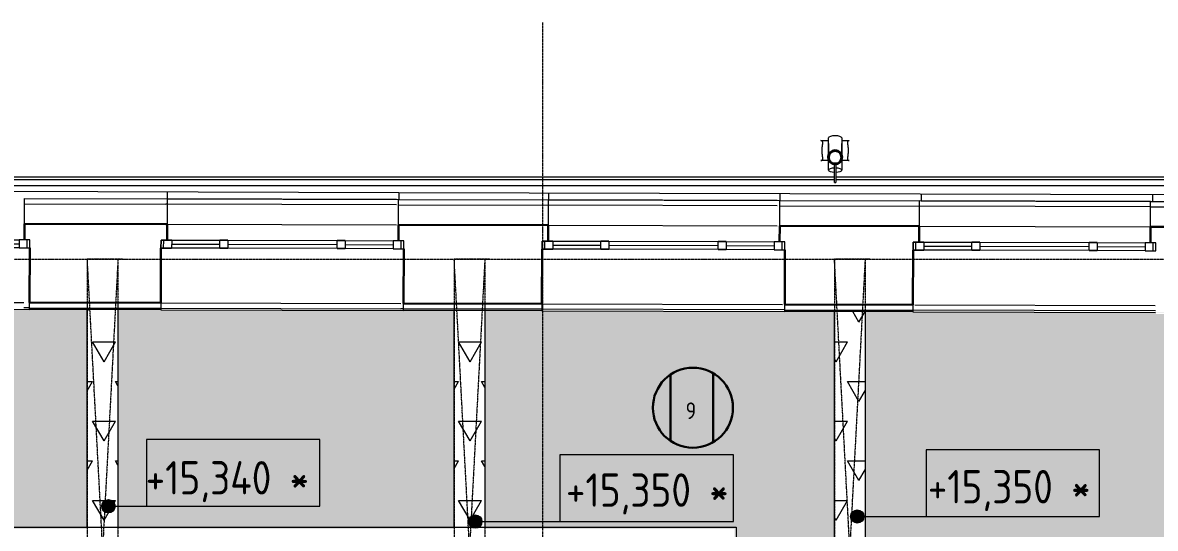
# Model space of a CAD drawing. Header units: millimetres. Extents: x -10051 to 73829, y -4843 to 44223.
# Drawn here: x 26650 to 35140, y 10927 to 14718 of the extents above; entities that cross this region are included whole.
import ezdxf

# ---------------------------------------------------------------- set-up
doc = ezdxf.new("R2010")
doc.units = ezdxf.units.MM
doc.linetypes.add('ADSK_Линия сетки', pattern=[25, 20, -2.5, 0, -2.5])
doc.linetypes.add('ADSK_Штрихпунктирная 2 точки_ш15 п1_5 п1_5 п1_5', pattern=[19.5, 15, -1.5, 0, -1.5, 0, -1.5])
for name, color, linetype, lineweight in [('_ Окна', 7, 'Continuous', 9), ('Аннотация', 7, 'Continuous', 20), ('Обобщенные модели', 7, 'Continuous', 18), ('Окна', 7, 'Continuous', 9), ('Оси', 7, 'Continuous', 9), ('Отметки', 7, 'Continuous', 9), ('Потолки', 7, 'Continuous', 9), ('Потолки штриховка', 7, 'Continuous', 9), ('Стены внутренние', 7, 'Continuous', 18), ('Стены наружные', 7, 'Continuous', 18), ('Стены несущие', 7, 'Continuous', 30), ('Стены отделка', 7, 'Continuous', 30), ('Стены штриховка', 7, 'Continuous', 9)]:
    doc.layers.add(name, color=color, linetype=linetype, lineweight=lineweight)
doc.layers.add('Линии', color=7, linetype='Continuous', lineweight=9, true_color=0x00a600)
doc.styles.add('GOST Common_2', font='GOST_Common.ttf', dxfattribs={"width": 0.9, "height": 250})
doc.styles.add('GOST Common_4', font='GOST_Common.ttf', dxfattribs={"width": 0.9, "height": 200})
pattern_1 = [(60, (0, 0), (-171.45, 296.96), [171.45, -171.45]), (120, (0, 0), (-342.9, 6e-05), [171.45, -171.45]), (0, (-85.72, 148.48), (171.45, 296.96), [171.45, -171.45])]

# ---------------------------------------------------------------- blocks, each defined once
blk = doc.blocks.new('окно трехпол с фрамугой - 1800 и 1820х2300_h___нов_ ок15-V14-План потолков 4-го этажа')
at = {"layer": '_ Окна', "lineweight": 18}
for p, q in [((-910, 115), (-910, 175)), ((-910, 175), (-830, 175)), ((-830, 175), (-830, 115)), ((-470, 115), (-470, 175)), ((-470, 175), (-410, 175)), ((-410, 175), (-410, 115)), ((410, 115), (410, 175)), ((410, 175), (470, 175)), ((470, 175), (470, 115)), ((830, 175), (830, 115)), ((910, 175), (830, 175)), ((910, 115), (910, 175)), ((-830, 115), (-910, 115)), ((-410, 115), (-470, 115)), ((470, 115), (410, 115)), ((830, 115), (910, 115))]:
    blk.add_line(p, q, dxfattribs=at)
at = {"layer": '_ Окна'}
for p, q in [((-890, 115), (-890, 175)), ((890, 115), (890, 175)), ((-830, 145), (-470, 145)), ((-410, 145), (410, 145)), ((470, 145), (830, 145))]:
    blk.add_line(p, q, dxfattribs=at)
at = {"layer": 'Окна'}
for p, q in [((-910, 175), (-910, 115)), ((-830, 175), (-910, 175)), ((-830, 175), (-470, 175)), ((-410, 175), (-470, 175)), ((-410, 175), (410, 175)), ((470, 175), (410, 175)), ((470, 175), (830, 175)), ((910, 175), (830, 175)), ((910, 115), (910, 175)), ((-910, 115), (-830, 115)), ((-470, 115), (-830, 115)), ((-470, 115), (-410, 115)), ((410, 115), (-410, 115)), ((410, 115), (470, 115)), ((830, 115), (470, 115)), ((830, 115), (910, 115))]:
    blk.add_line(p, q, dxfattribs=at)
blk = doc.blocks.new('окно трехпол с фрамугой - 1800 и 1820х2300_h___нов_ ок15-V11-План потолков 4-го этажа')
at = {"layer": '_ Окна', "lineweight": 18}
for p, q in [((-910, 115), (-910, 175)), ((-910, 175), (-830, 175)), ((-830, 175), (-830, 115)), ((-470, 115), (-470, 175)), ((-470, 175), (-410, 175)), ((-410, 175), (-410, 115)), ((410, 115), (410, 175)), ((410, 175), (470, 175)), ((470, 175), (470, 115)), ((830, 175), (830, 115)), ((910, 175), (830, 175)), ((910, 115), (910, 175)), ((-830, 115), (-910, 115)), ((-410, 115), (-470, 115)), ((470, 115), (410, 115)), ((830, 115), (910, 115))]:
    blk.add_line(p, q, dxfattribs=at)
at = {"layer": '_ Окна'}
for p, q in [((-890, 115), (-890, 175)), ((890, 115), (890, 175)), ((-830, 145), (-470, 145)), ((-410, 145), (410, 145)), ((470, 145), (830, 145))]:
    blk.add_line(p, q, dxfattribs=at)
at = {"layer": 'Окна'}
for p, q in [((-910, 175), (-910, 115)), ((-830, 175), (-910, 175)), ((-830, 175), (-470, 175)), ((-410, 175), (-470, 175)), ((-410, 175), (410, 175)), ((470, 175), (410, 175)), ((470, 175), (830, 175)), ((910, 175), (830, 175)), ((910, 115), (910, 175)), ((-910, 115), (-830, 115)), ((-470, 115), (-830, 115)), ((-470, 115), (-410, 115)), ((410, 115), (-410, 115)), ((410, 115), (470, 115)), ((830, 115), (470, 115)), ((830, 115), (910, 115))]:
    blk.add_line(p, q, dxfattribs=at)
blk = doc.blocks.new('окно трехпол с фрамугой - 1800 и 1820х2300_h___нов_ ок15-V15-План потолков 4-го этажа')
at = {"layer": '_ Окна', "lineweight": 18}
for p, q in [((-910, 115), (-910, 175)), ((-910, 175), (-830, 175)), ((-830, 175), (-830, 115)), ((-470, 115), (-470, 175)), ((-470, 175), (-410, 175)), ((-410, 175), (-410, 115)), ((410, 115), (410, 175)), ((410, 175), (470, 175)), ((470, 175), (470, 115)), ((830, 175), (830, 115)), ((910, 175), (830, 175)), ((910, 115), (910, 175)), ((-830, 115), (-910, 115)), ((-410, 115), (-470, 115)), ((470, 115), (410, 115)), ((830, 115), (910, 115))]:
    blk.add_line(p, q, dxfattribs=at)
at = {"layer": '_ Окна'}
for p, q in [((-890, 115), (-890, 175)), ((890, 115), (890, 175)), ((-830, 145), (-470, 145)), ((-410, 145), (410, 145)), ((470, 145), (830, 145))]:
    blk.add_line(p, q, dxfattribs=at)
at = {"layer": 'Окна'}
for p, q in [((-910, 175), (-910, 115)), ((-830, 175), (-910, 175)), ((-830, 175), (-470, 175)), ((-410, 175), (-470, 175)), ((-410, 175), (410, 175)), ((470, 175), (410, 175)), ((470, 175), (830, 175)), ((910, 175), (830, 175)), ((910, 115), (910, 175)), ((-910, 115), (-830, 115)), ((-470, 115), (-830, 115)), ((-470, 115), (-410, 115)), ((410, 115), (-410, 115)), ((410, 115), (470, 115)), ((830, 115), (470, 115)), ((830, 115), (910, 115))]:
    blk.add_line(p, q, dxfattribs=at)
blk = doc.blocks.new('Водосток - Тип 1 _карниз больше 490мм_-5185615-План потолков 4-го этажа')
at = {"layer": 'Обобщенные модели', "lineweight": 9}
h = blk.add_hatch(dxfattribs=at)
h.set_pattern_fill('FP_41', color=256, style=0, pattern_type=2)
h.set_pattern_definition([(45, (-32615.11, -13548.13), (-106.066, 106.066), [])])
h.paths.add_polyline_path([(125, 110), (148.3, 116.2), (164.1, 128.8), (173.7, 151.2), (173.3, 172.1), (164.1, 191.2), (146.7, 205), (125, 210), (103.3, 205), (85.5, 190.4), (76.3, 171.1), (76.5, 148.3), (85.9, 128.8), (103.3, 115), (117.5, 111.7)])
at = {"layer": 'Обобщенные модели'}
for p, q in [((18.8, 285), (24.9, 285)), ((75, 184.9), (75, 306.2)), ((75, 263.6), (75, 306.2)), ((175, 306.2), (175, 184.4)), ((175, 306.2), (175, 263.6)), ((225.1, 285), (231.2, 285)), ((75, 173), (75, 183.5)), ((175, 177.5), (175, 173)), ((175, 176.6), (175, 173)), ((24.9, 135), (18.8, 135)), ((75, 63.8), (75, 147)), ((75, 63.8), (75, 106.4)), ((120, -30), (120, 109.1)), ((130, 109.1), (130, -30)), ((175, 147), (175, 63.8)), ((175, 106.4), (175, 63.8)), ((231.2, 135), (225.1, 135)), ((120, -30), (130, -30))]:
    blk.add_line(p, q, dxfattribs=at)
at = {"layer": 'Обобщенные модели', "flags": 128}
for points in [[(75, 263.6), (75, 258), (75, 252.4), (75, 246.9), (75, 241.5), (75, 236.2), (75, 231.1), (75, 226), (75, 221.1), (75, 216.4), (75, 211.8), (75, 207.3), (75, 203), (75, 198.9), (75, 194.9), (75, 191.2), (75, 187.6), (75, 184.3), (75, 181.1), (75, 178.1), (75, 175.4), (75, 173)], [(175, 173), (175, 174.3), (175, 177), (175, 179.8), (175, 182.9), (175, 186.2), (175, 189.7), (175, 193.4), (175, 197.2), (175, 201.3), (175, 205.5), (175, 209.9), (175, 214.4), (175, 219.1), (175, 224), (175, 229), (175, 234.1), (175, 239.3), (175, 244.6), (175, 250.1), (175, 255.6), (175, 261.3), (175, 263.6)], [(75, 190.7), (75, 191.9), (75, 194.6), (75, 197.2), (75, 199.5), (75, 201.6), (75, 203.4), (75, 205.1), (75, 206.5), (75, 207.7), (75, 208.6), (75, 209.3), (75, 209.8), (75, 210)], [(75, 173), (75, 175.1), (75, 178.8), (75, 182.4)], [(175, 209.9), (175, 209.5), (175, 208.9), (175, 208.1), (175, 207), (175, 205.7), (175, 204.2), (175, 202.4), (175, 200.4), (175, 198.2), (175, 195.7), (175, 193), (175, 190.2)], [(75, 106.4), (75, 112), (75, 117.6), (75, 123.1), (75, 128.5), (75, 133.8), (75, 138.9), (75, 144), (75, 147)], [(175, 146), (175, 141), (175, 135.9), (175, 130.7), (175, 125.4), (175, 119.9), (175, 114.4), (175, 108.7), (175, 106.4)]]:
    blk.add_lwpolyline(points, dxfattribs=at)
at = {"layer": 'Обобщенные модели'}
for start, end in [(90, 270), (270, 90)]:
    blk.add_arc((125, 160), 52, start, end, dxfattribs=at)
at = {"layer": 'Обобщенные модели', "lineweight": 40}
for start, end in [(90, 270), (270, 90)]:
    blk.add_arc((125, 160), 50, start, end, dxfattribs=at)
at = {"layer": 'Обобщенные модели'}
for centre, major_axis, start_param, end_param in [((125, 306.2), (-50, 0), 4.712389, 6.283185), ((125, 306.2), (-50, 0), 4.712389, 6.283185), ((125, 306.2), (-50, 0), 3.141593, 4.712389), ((125, 306.2), (-50, 0), 3.141593, 4.712389), ((125, 63.8), (50, 0), 1.668501, 4.614684), ((125, 63.8), (50, 0), 1.668501, 4.614684), ((125, 63.8), (50, 0), 4.805661, 7.758507), ((125, 63.8), (50, 0), 4.805661, 7.758507)]:
    blk.add_ellipse(centre, major_axis=major_axis, ratio=0.309017, start_param=start_param, end_param=end_param, dxfattribs=at)
for points, knots in [([(18.8, 135), (21.1, 135), (25.1, 135.7), (28.9, 138.6), (30.8, 142.1), (31.6, 144.9), (32, 147.4), (32.1, 149.4), (32.2, 151.5), (32.2, 153.8), (32.1, 156.2), (31.9, 158.7), (31.6, 161.4), (31.3, 164.1), (31, 167), (30.6, 169.9), (30.2, 172.9), (29.8, 176), (29.4, 179.2), (29, 182.4), (28.7, 185.7), (28.3, 190.2), (27.8, 195.9), (27.4, 205.3), (27.4, 214.8), (27.8, 224.1), (28.3, 229.8), (28.7, 234.3), (29, 237.6), (29.4, 240.8), (29.8, 244), (30.2, 247.1), (30.6, 250.1), (31, 253.1), (31.3, 255.9), (31.6, 258.6), (31.9, 261.3), (32.1, 263.8), (32.2, 266.2), (32.2, 268.5), (32.1, 270.6), (32, 272.7), (31.6, 275.1), (30.8, 277.9), (28.9, 281.5), (25.1, 284.3), (21.1, 285), (18.8, 285)], [-1, -1, -1, -1, -0.941176, -0.882353, -0.852941, -0.823529, -0.808824, -0.794118, -0.779412, -0.764706, -0.75, -0.735294, -0.720588, -0.705882, -0.691176, -0.676471, -0.661765, -0.647059, -0.632353, -0.617647, -0.602941, -0.588235, -0.558824, -0.529412, -0.470588, -0.441176, -0.411765, -0.397059, -0.382353, -0.367647, -0.352941, -0.338235, -0.323529, -0.308824, -0.294118, -0.279412, -0.264706, -0.25, -0.235294, -0.220588, -0.205882, -0.191176, -0.176471, -0.147059, -0.117647, -0.058824, 0, 0, 0, 0]), ([(18.8, 285), (22.1, 285), (28.9, 285), (39.4, 285), (48.4, 285), (56, 285), (60.8, 285), (64.9, 285), (67.9, 285), (71, 285), (73.2, 285), (74.3, 285)], [-1, -1, -1, -1, -0.875, -0.75, -0.625, -0.5625, -0.5, -0.46875, -0.4375, -0.40625, -0.375, -0.375, -0.375, -0.375]), ([(175.7, 285), (176.8, 285), (179, 285), (182.1, 285), (185.1, 285), (189.2, 285), (194, 285), (201.6, 285), (210.6, 285), (221.1, 285), (227.9, 285), (231.2, 285)], [-0.625, -0.625, -0.625, -0.625, -0.59375, -0.5625, -0.53125, -0.5, -0.4375, -0.375, -0.25, -0.125, 0, 0, 0, 0]), ([(231.2, 285), (228.9, 285), (224.9, 284.3), (221.1, 281.4), (219.2, 277.9), (218.4, 275.1), (218, 272.6), (217.9, 270.6), (217.8, 268.5), (217.8, 266.2), (217.9, 263.8), (218.1, 261.3), (218.4, 258.6), (218.7, 255.9), (219, 253), (219.4, 250.1), (219.8, 247.1), (220.2, 244), (220.6, 240.8), (221, 237.6), (221.3, 234.3), (221.7, 229.8), (222.2, 224.1), (222.6, 214.7), (222.6, 205.2), (222.2, 195.9), (221.7, 190.2), (221.3, 185.7), (221, 182.4), (220.6, 179.2), (220.2, 176), (219.8, 172.9), (219.4, 169.9), (219, 166.9), (218.7, 164.1), (218.4, 161.4), (218.1, 158.7), (217.9, 156.2), (217.8, 153.8), (217.8, 151.5), (217.9, 149.4), (218, 147.3), (218.4, 144.9), (219.2, 142.1), (221.1, 138.5), (224.9, 135.7), (228.9, 135), (231.2, 135)], [-1, -1, -1, -1, -0.941176, -0.882353, -0.852941, -0.823529, -0.808824, -0.794118, -0.779412, -0.764706, -0.75, -0.735294, -0.720588, -0.705882, -0.691176, -0.676471, -0.661765, -0.647059, -0.632353, -0.617647, -0.602941, -0.588235, -0.558824, -0.529412, -0.470588, -0.441176, -0.411765, -0.397059, -0.382353, -0.367647, -0.352941, -0.338235, -0.323529, -0.308824, -0.294118, -0.279412, -0.264706, -0.25, -0.235294, -0.220588, -0.205882, -0.191176, -0.176471, -0.147059, -0.117647, -0.058824, 0, 0, 0, 0]), ([(74.3, 135), (73.2, 135), (71, 135), (67.9, 135), (64.9, 135), (60.8, 135), (56, 135), (48.4, 135), (39.4, 135), (28.9, 135), (22.1, 135), (18.8, 135)], [-0.625, -0.625, -0.625, -0.625, -0.59375, -0.5625, -0.53125, -0.5, -0.4375, -0.375, -0.25, -0.125, 0, 0, 0, 0]), ([(231.2, 135), (227.9, 135), (221.1, 135), (210.6, 135), (201.6, 135), (194, 135), (189.2, 135), (185.1, 135), (182.1, 135), (179, 135), (176.8, 135), (175.7, 135)], [-1, -1, -1, -1, -0.875, -0.75, -0.625, -0.5625, -0.5, -0.46875, -0.4375, -0.40625, -0.375, -0.375, -0.375, -0.375])]:
    blk.add_open_spline(points, degree=3, knots=knots, dxfattribs=at)
blk = doc.blocks.new('Высотные отметки - Рамка-12095-План потолков 4-го этажа')
at = {"layer": 'Аннотация'}
for p, q in [((-6.5, 0), (-6.5, 5)), ((-6.5, 5), (6.5, 5)), ((6.5, 5), (6.5, 0)), ((6.5, 0), (-6.5, 0))]:
    blk.add_line(p, q, dxfattribs=at)

msp = doc.modelspace()

# ---------------------------------------------------------------- hatches: boundary and pattern name
at = {"layer": 'Отметки'}
h = msp.add_hatch(color=256, dxfattribs=at)
edge = h.paths.add_edge_path()
edge.add_arc((27292.657, 11091.844), 50, 0, 360)
h = msp.add_hatch(color=256, dxfattribs=at)
edge = h.paths.add_edge_path()
edge.add_arc((32906.161, 11015.418), 50, 0, 360)
h = msp.add_hatch(color=256, dxfattribs=at)
edge = h.paths.add_edge_path()
edge.add_arc((30043.097, 10977.656), 50, 0, 360)
at = {"layer": 'Потолки штриховка', "lineweight": 18, "true_color": 0x787878}
h = msp.add_hatch(dxfattribs=at)
h.set_pattern_fill('FP_50', color=8, style=0, pattern_type=2)
h.set_pattern_definition(pattern_1)
h.paths.add_polyline_path([(35783.748, 8790.238), (35864.835, 8790.238), (35863.919, 8793.238), (35633.876, 8793.238), (35634.835, 8790.238)])
h.paths.add_polyline_path([(32960.854, 8790.238), (32964.835, 8790.238), (32963.924, 8793.238), (32734.835, 8793.238), (32734.835, 8790.238)])
h.paths.add_polyline_path([(35863.308, 8803.238), (35864.835, 8803.238), (35864.835, 12530.925), (35633.876, 12531.533), (35634.835, 8803.238), (35785.936, 8803.238)])
h.paths.add_polyline_path([(32734.835, 8803.238), (32964.835, 8803.238), (32964.835, 12551.56), (32734.835, 12552.165), (32734.835, 8852.314)])
h.paths.add_polyline_path([(29884.835, 10922.75), (30114.835, 10922.75), (30114.835, 10925.75), (29884.835, 10925.75)])
h.paths.add_polyline_path([(24452.876, 10922.75), (24514.835, 10922.75), (24514.835, 10925.75), (24452.876, 10925.75)])
h.paths.add_polyline_path([(24452.876, 10935.75), (24514.835, 10935.75), (24514.835, 12573.805), (24465.876, 12572.837), (24465.876, 12423.559), (24455.876, 12423.559), (24455.876, 12573.96), (24452.876, 12573.648), (24452.876, 11323.239)])
h.paths.add_polyline_path([(30114.835, 10935.75), (30114.835, 12559.062), (29884.835, 12559.668), (29884.835, 10935.75), (29888.29, 10935.75)])
h.paths.add_polyline_path([(35864.835, 12540.925), (35863.754, 12543.928), (35633.876, 12544.533), (35634.992, 12541.53), (35863.691, 12540.928)])
at = {"layer": 'Потолки штриховка', "lineweight": 18}
h = msp.add_hatch(dxfattribs=at)
h.set_pattern_fill('FP_24', color=256, style=0, pattern_type=2)
h.set_pattern_definition([(0, (0, 762), (762, 76.2), [7.62, -373.38, 7.62, -373.38]), (0, (76.2, 91.44), (762, 76.2), [7.62, -220.98, 7.62, -525.78]), (0, (152.4, 106.68), (762, 76.2), [7.62, -68.58, 7.62, -678.18]), (0, (457.2, 60.96), (762, 76.2), [7.62, -220.98, 7.62, -525.78]), (0, (533.4, 45.72), (762, 76.2), [7.62, -68.58, 7.62, -678.18])])
h.paths.add_polyline_path([(40054.13, 8790.238), (40054.13, 8793.238), (40051.13, 8793.238), (40051.13, 8790.238), (40053.53, 8790.238)])
h.paths.add_polyline_path([(40056.13, 8788.238), (40054.13, 8790.238), (40054.13, 8788.238)])
h.paths.add_polyline_path([(31985.904, 8788.238), (31985.443, 8789.777), (31983.904, 8788.238)])
h.paths.add_polyline_path([(39632.111, 8790.238), (40041.13, 8790.238), (40041.13, 8793.238), (38414.835, 8793.238), (38414.835, 8790.238), (38788.642, 8790.238)])
h.paths.add_polyline_path([(33543.633, 8790.238), (35633.876, 8790.238), (35633.876, 8793.238), (32964.835, 8793.238), (32964.835, 8790.238), (33290.97, 8790.238)])
h.paths.add_polyline_path([(37623.084, 8790.238), (38184.835, 8790.238), (38184.835, 8793.238), (35864.835, 8793.238), (35864.835, 8790.238), (37040.305, 8790.238)])
h.paths.add_polyline_path([(32734.093, 8790.238), (32734.835, 8790.238), (32733.907, 8793.238), (31998.904, 8793.238), (31999.476, 8790.238), (32733.328, 8790.238)])
h.paths.add_polyline_path([(31988.904, 8790.238), (31988.904, 9263.238), (31985.904, 9263.238), (31985.904, 8790.238)])
h.paths.add_polyline_path([(38788.642, 8803.238), (40041.13, 8803.238), (40041.13, 9100.345), (41084.835, 9100.345), (41084.835, 12081.937), (38414.835, 12081.937), (38414.835, 8803.238), (38699.5, 8803.238)])
h.paths.add_polyline_path([(40051.13, 8803.238), (40054.13, 8803.238), (40054.13, 9085.345), (40056.13, 9085.345), (40056.13, 9087.345), (41084.835, 9087.345), (41084.835, 9090.345), (40051.13, 9090.345), (40051.13, 8995.435)])
h.paths.add_polyline_path([(36457.527, 8803.238), (38184.835, 8803.238), (38184.835, 12081.937), (37867.177, 12081.937), (37861.796, 12525.668), (35864.835, 12530.925), (35864.835, 8803.238), (35880.1, 8803.238)])
h.paths.add_polyline_path([(32669.465, 8803.238), (32734.835, 8803.238), (32734.751, 12552.165), (30114.835, 12557.936), (30114.835, 10935.75), (31998.904, 10935.75), (31998.904, 9763.238), (32673.904, 9763.238), (32673.904, 9263.238), (31998.904, 9263.238), (31998.904, 8803.238), (32656.607, 8803.238)])
h.paths.add_polyline_path([(32964.835, 8803.238), (35633.876, 8803.238), (35633.876, 12531.533), (35142.497, 12532.827), (35142.563, 12542.826), (35633.876, 12541.533), (35633.876, 12544.533), (32964.835, 12550.618), (32964.835, 8995.435)])
h.paths.add_polyline_path([(41314.835, 9087.345), (41849.565, 9087.345), (41849.565, 9090.345), (41314.835, 9090.345)])
h.paths.add_polyline_path([(41849.565, 9100.345), (41849.565, 12081.937), (41314.835, 12081.937), (41314.835, 9100.345), (41577.392, 9100.345)])
h.paths.add_polyline_path([(31988.904, 10920.75), (31988.904, 10925.75), (30114.835, 10925.75), (30114.835, 10922.75), (31983.904, 10922.75), (31983.904, 10920.75), (31985.904, 10920.75)])
h.paths.add_polyline_path([(31988.904, 9763.238), (31988.904, 10920.75), (31985.904, 10920.75), (31985.904, 9763.238)])
h.paths.add_polyline_path([(27364.835, 10922.75), (29884.835, 10922.75), (29884.835, 10925.75), (27364.835, 10925.75)])
h.paths.add_polyline_path([(25967.51, 10922.75), (27134.835, 10922.75), (27134.835, 10925.75), (24514.835, 10925.75), (24514.835, 10922.75), (24801.952, 10922.75)])
h.paths.add_polyline_path([(24554.303, 10935.75), (27134.835, 10935.75), (27134.835, 12566.908), (24514.835, 12572.837), (24514.835, 10935.75)])
h.paths.add_polyline_path([(29464.182, 10935.75), (29884.835, 10935.75), (29884.835, 12559.668), (27364.835, 12565.457), (27364.835, 10935.75), (28689.098, 10935.75)])
h.paths.add_polyline_path([(41849.565, 12091.937), (41849.565, 12109.937), (41314.835, 12109.937), (41314.835, 12091.937), (41844.3, 12091.937)])
h.paths.add_polyline_path([(39954.199, 12091.937), (41084.835, 12091.937), (41084.835, 12109.937), (38414.835, 12109.937), (38414.835, 12091.937), (39894.565, 12091.937)])
h.paths.add_polyline_path([(37908.97, 12091.937), (38184.835, 12091.937), (38184.835, 12109.937), (37896.849, 12109.937), (37896.826, 12111.937), (37894.826, 12111.937), (37889.835, 12525.594), (37871.951, 12525.594), (37877.06, 12091.937), (37898.89, 12091.937)])
h.paths.add_polyline_path([(37889.799, 12538.594), (37891.799, 12538.594), (37891.75, 12540.562), (37889.835, 12538.63)])
h.paths.add_polyline_path([(37889.835, 12535.594), (37889.799, 12538.594), (37871.798, 12538.594), (37871.833, 12535.641), (37889.799, 12535.594)])
h.paths.add_polyline_path([(37861.832, 12535.668), (37861.773, 12538.668), (35864.835, 12542.826), (35864.835, 12540.925), (37861.796, 12535.668)])
h.paths.add_polyline_path([(37901.784, 12539.991), (37906.473, 12540.589), (37906.473, 12542.84), (37901.75, 12542.853), (37901.777, 12540.562)])
at = {"layer": 'Потолки штриховка', "lineweight": 18, "true_color": 0x787878}
h = msp.add_hatch(dxfattribs=at)
h.set_pattern_fill('FP_50', color=8, style=0, pattern_type=2)
h.set_pattern_definition(pattern_1)
h.paths.add_polyline_path([(38414.835, 8790.238), (38414.835, 8793.238), (38184.835, 8793.238), (38185.661, 8790.238), (38205.863, 8790.238)])
h.paths.add_polyline_path([(38205.863, 8803.238), (38414.835, 8803.238), (38414.835, 12081.937), (38184.835, 12081.937), (38184.835, 8803.238), (38186.555, 8803.238)])
h.paths.add_polyline_path([(41085.741, 9087.345), (41314.835, 9087.345), (41314.835, 9090.345), (41084.835, 9090.345), (41084.835, 9087.345)])
h.paths.add_polyline_path([(41084.835, 9100.345), (41314.835, 9100.345), (41314.835, 12081.937), (41084.835, 12081.937), (41084.835, 9149.47)])
h.paths.add_polyline_path([(27364.835, 10922.75), (27364.835, 10925.75), (27134.835, 10925.75), (27134.835, 10922.75), (27136.49, 10922.75)])
h.paths.add_polyline_path([(27364.835, 10935.75), (27364.835, 12566.302), (27134.835, 12566.908), (27134.835, 10935.75), (27138.282, 10935.75)])
h.paths.add_polyline_path([(41084.835, 12091.937), (41314.835, 12091.937), (41313.929, 12109.937), (41084.835, 12109.937)])
h.paths.add_polyline_path([(38205.863, 12091.937), (38414.835, 12091.937), (38414.01, 12109.937), (38184.835, 12109.937), (38184.835, 12091.937)])

# ---------------------------------------------------------------- linework, layer by layer
at = {"layer": 'Линии', "color": 7, "linetype": 'ADSK_Штрихпунктирная 2 точки_ш15 п1_5 п1_5 п1_5'}
for p, q in [((27398.944, 12945), (27134.835, 12945)), ((27134.835, 12945), (27134.835, 8615.209)), ((27364.835, 8615.209), (27134.835, 12945)), ((27364.835, 12945), (27134.835, 8615.209)), ((27364.835, 12945), (27364.835, 8615.209)), ((30148.944, 12945), (29884.835, 12945)), ((29884.835, 12945), (29884.835, 8615.209)), ((30114.835, 8615.209), (29884.835, 12945)), ((30114.835, 12945), (29884.835, 8615.209)), ((30114.835, 12945), (30114.835, 8615.209)), ((32998.944, 12945), (32734.835, 12945)), ((32734.835, 12945), (32734.835, 8615.209)), ((32964.835, 8615.209), (32734.835, 12945)), ((32964.835, 12945), (32734.835, 8615.209)), ((32964.835, 12945), (32964.835, 8615.209))]:
    msp.add_line(p, q, dxfattribs=at)
at = {"layer": 'Линии', "color": 5, "lineweight": 30, "true_color": 0x0000ff}
for p, q in [((31505.377, 12078.945), (31505.377, 11582.564)), ((31825.377, 11571.802), (31825.377, 12089.706))]:
    msp.add_line(p, q, dxfattribs=at)
msp.add_circle((31673.904, 11830.754), 300, dxfattribs=at)
at = {"layer": 'Оси', "linetype": 'ADSK_Линия сетки'}
for p, q in [((30549.565, -3698.875), (30549.565, 14717.605)), ((-9251.096, 12945), (56004.853, 12945))]:
    msp.add_line(p, q, dxfattribs=at)
at = {"layer": 'Отметки', "lineweight": 20}
for p, q in [((27292.657, 11091.844), (27743.801, 11091.844)), ((27743.801, 11091.844), (28228.902, 11091.844)), ((30043.097, 10977.656), (30595.266, 10977.656)), ((30595.266, 10977.656), (31327.137, 10977.656)), ((32906.161, 11015.418), (33307.877, 11015.418)), ((33307.877, 11015.418), (34071.54, 11015.418))]:
    msp.add_line(p, q, dxfattribs=at)
at = {"layer": 'Отметки'}
for centre in [(27292.657, 11091.844), (32906.161, 11015.418), (30043.097, 10977.656)]:
    msp.add_circle(centre, 50, dxfattribs=at)
at = {"layer": 'Потолки'}
for p, q in [((27134.835, 10935.75), (27134.835, 12566.908)), ((27364.835, 12566.302), (27364.835, 10935.75)), ((29884.835, 10935.75), (29884.835, 12559.668)), ((30114.835, 12559.062), (30114.835, 10935.75)), ((32734.835, 8803.238), (32734.835, 12552.165)), ((32964.835, 12551.56), (32964.835, 8803.238))]:
    msp.add_line(p, q, dxfattribs=at)
at = {"layer": 'Стены внутренние'}
for p, q in [((24882.563, 12624.837), (26659.404, 12620.159)), ((26659.299, 12580.16), (26659.299, 12580.16)), ((27685.968, 12577.457), (29485.962, 12572.718)), ((27686.074, 12617.457), (29486.067, 12612.718)), ((30544.391, 12609.932), (32344.385, 12605.193)), ((33337.909, 12602.578), (35137.903, 12597.839))]:
    msp.add_line(p, q, dxfattribs=at)
at = {"layer": 'Стены наружные'}
for p, q in [((32735.425, 13558.131), (15979.83, 13558.131)), ((32735.357, 13539.01), (15979.83, 13539.01)), ((37829.782, 13558.131), (32744.942, 13558.131)), ((37850.009, 13539.01), (32744.942, 13539.01)), ((37870.528, 13495.192), (10945, 13495.192)), ((29468.901, 13442.766), (21039.735, 13464.957)), ((27733.389, 13447.335), (27733.257, 13397.335)), ((29468.901, 13442.766), (29468.77, 13392.766)), ((37891.409, 13420.593), (29468.901, 13442.766)), ((30591.107, 13439.812), (30590.976, 13389.812)), ((32325.838, 13435.245), (32325.706, 13385.245)), ((33385.408, 13432.455), (33385.276, 13382.456)), ((35118.669, 13427.892), (35118.538, 13377.893)), ((29453.016, 13352.808), (27733.022, 13357.336)), ((29453.121, 13392.807), (27733.127, 13397.335)), ((27733.257, 13397.335), (29468.121, 13392.768)), ((32306.333, 13345.296), (30589.899, 13349.815)), ((32306.438, 13385.296), (30590.004, 13389.814)), ((30590.976, 13389.812), (32324.998, 13385.247)), ((35104.722, 13377.929), (33369.728, 13382.496)), ((35104.617, 13337.929), (33374.857, 13342.483)), ((33385.276, 13382.456), (35104.722, 13377.929)), ((27732.627, 13207.336), (29452.621, 13202.808)), ((30589.504, 13199.815), (32305.938, 13195.296)), ((33374.462, 13192.483), (35104.222, 13187.93)), ((24882.426, 12572.837), (26702.42, 12568.046)), ((26702.451, 12580.046), (26659.299, 12580.16)), ((27685.937, 12565.457), (29505.93, 12560.665)), ((29505.962, 12572.665), (29485.962, 12572.718)), ((32362.839, 12565.144), (30542.846, 12569.936)), ((30542.814, 12557.936), (32362.808, 12553.144)), ((33322.538, 12550.618), (35142.531, 12545.826)), ((35142.563, 12557.826), (33322.569, 12562.618))]:
    msp.add_line(p, q, dxfattribs=at)
at = {"layer": 'Стены несущие'}
for p, q in [((26663.794, 13090.15), (26664.11, 13210.149)), ((26664.11, 13210.149), (26664.11, 13210.149)), ((27722.627, 13207.362), (26664.11, 13210.149)), ((27722.627, 13207.362), (27732.627, 13207.336)), ((27732.627, 13207.336), (27732.311, 13087.337)), ((29467.305, 13082.769), (29467.621, 13202.769)), ((30585.944, 13199.824), (29467.621, 13202.769)), ((30585.944, 13199.824), (30589.504, 13199.815)), ((30589.504, 13199.815), (30589.188, 13079.815)), ((32324.182, 13075.248), (32324.498, 13195.247)), ((32324.498, 13195.247), (33369.228, 13192.497)), ((33369.228, 13192.497), (33368.912, 13072.498)), ((35103.906, 13067.93), (35104.222, 13187.93)), ((38094.257, 13180.058), (35104.222, 13187.93)), ((26702.557, 12620.046), (26703.636, 13030.044)), ((27687.153, 13027.455), (27686.074, 12617.457)), ((29506.067, 12612.665), (29507.147, 13022.664)), ((30544.03, 13019.934), (30542.951, 12609.936)), ((32362.945, 12605.144), (32364.024, 13015.143)), ((33323.754, 13012.616), (33322.675, 12602.618)), ((27686.074, 12617.457), (26702.557, 12620.046)), ((29506.067, 12612.665), (30542.951, 12609.936)), ((32362.945, 12605.144), (33322.675, 12602.618)), ((33322.675, 12602.618), (33322.675, 12602.618))]:
    msp.add_line(p, q, dxfattribs=at)
at = {"layer": 'Стены отделка', "lineweight": 9}
for p, q in [((26664.11, 13210.149), (26664.505, 13360.149)), ((26664.505, 13360.149), (26664.61, 13400.148)), ((26664.61, 13400.148), (27733.127, 13397.335)), ((27723.022, 13357.362), (27723.022, 13357.362)), ((27733.022, 13357.336), (27732.627, 13207.336)), ((27733.127, 13397.335), (27733.022, 13357.336)), ((29467.621, 13202.769), (29468.016, 13352.768)), ((29468.016, 13352.768), (29468.121, 13392.768)), ((29468.121, 13392.768), (30590.004, 13389.814)), ((30589.899, 13349.815), (30589.504, 13199.815)), ((30590.004, 13389.814), (30589.899, 13349.815)), ((32324.498, 13195.247), (32324.893, 13345.247)), ((32324.893, 13345.247), (32324.998, 13385.247)), ((32324.998, 13385.247), (33369.728, 13382.496)), ((33369.623, 13342.497), (33369.228, 13192.497)), ((33369.728, 13382.496), (33369.623, 13342.497)), ((35104.222, 13187.93), (35104.617, 13337.929)), ((35104.617, 13337.929), (35104.722, 13377.929)), ((35104.617, 13337.929), (35104.851, 13337.928)), ((35104.722, 13377.929), (37901.999, 13370.565)), ((27722.627, 13207.362), (27722.627, 13207.362)), ((30585.944, 13199.824), (30585.944, 13199.824)), ((26702.42, 12568.046), (26702.451, 12580.046)), ((27685.937, 12565.457), (26702.42, 12568.046)), ((26702.451, 12580.046), (26702.557, 12620.046)), ((26702.451, 12580.046), (27685.968, 12577.457)), ((27685.968, 12577.457), (27685.937, 12565.457)), ((27686.074, 12617.457), (27685.968, 12577.457)), ((29505.93, 12560.665), (29505.962, 12572.665)), ((29505.962, 12572.665), (29506.067, 12612.665)), ((30542.846, 12569.936), (29505.962, 12572.665)), ((29505.962, 12572.665), (29505.962, 12572.665)), ((30542.846, 12569.936), (30542.814, 12557.936)), ((30542.951, 12609.936), (30542.846, 12569.936)), ((32362.808, 12553.144), (32362.839, 12565.144)), ((32362.839, 12565.144), (32362.945, 12605.144)), ((32362.839, 12565.144), (33322.569, 12562.618)), ((33322.675, 12602.618), (33322.569, 12562.618)), ((30542.814, 12557.936), (29505.93, 12560.665)), ((33322.538, 12550.618), (32362.808, 12553.144)), ((33322.569, 12562.618), (33322.538, 12550.618)), ((24440.876, 10935.75), (31998.904, 10935.75)), ((31998.904, 10935.75), (31998.904, 10730.75))]:
    msp.add_line(p, q, dxfattribs=at)
at = {"layer": 'Стены штриховка'}
for p, q in [((26664.505, 13360.149), (26664.505, 13360.149)), ((26664.505, 13360.149), (27723.022, 13357.362)), ((27733.022, 13357.336), (27723.022, 13357.362)), ((29468.016, 13352.768), (30589.899, 13349.815)), ((32324.893, 13345.247), (33369.623, 13342.497)), ((35104.617, 13337.929), (35104.617, 13337.929)), ((35104.851, 13337.928), (37902.471, 13330.563)), ((27685.942, 12567.457), (26702.425, 12570.046)), ((30542.819, 12559.936), (29505.936, 12562.665)), ((33322.543, 12552.618), (32362.813, 12555.144))]:
    msp.add_line(p, q, dxfattribs=at)

# ---------------------------------------------------------------- block references
at = {"layer": 'Обобщенные модели'}
msp.add_blockref('Водосток - Тип 1 _карниз больше 490мм_-5185615-План потолков 4-го этажа', (32615.112, 13548.131), dxfattribs=at)
at = {"layer": 'Окна', "rotation": 359.8491625167525}
for name, p in [('окно трехпол с фрамугой - 1800 и 1820х2300_h___нов_ ок15-V14-План потолков 4-го этажа', (25793.337, 12917.441)), ('окно трехпол с фрамугой - 1800 и 1820х2300_h___нов_ ок15-V11-План потолков 4-го этажа', (28596.847, 12910.06)), ('окно трехпол с фрамугой - 1800 и 1820х2300_h___нов_ ок15-V15-План потолков 4-го этажа', (31453.724, 12902.539)), ('окно трехпол с фрамугой - 1800 и 1820х2300_h___нов_ ок15-V11-План потолков 4-го этажа', (34233.448, 12895.221))]:
    msp.add_blockref(name, p, dxfattribs=at)
at = {"layer": 'Отметки', "lineweight": 20, "extrusion": (0, 0, -1), "xscale": 99.99999999999993, "yscale": 99.99999999999993, "zscale": 99.99999999999993}
for p in [(-28228.902, 11091.844), (-31327.137, 10977.656), (-34071.54, 11015.418)]:
    msp.add_blockref('Высотные отметки - Рамка-12095-План потолков 4-го этажа', p, dxfattribs=at)

# ---------------------------------------------------------------- texts
at = {"layer": 'Аннотация', "lineweight": 9, "insert": (31659.188, 11808.128), "char_height": 125, "width": 175.5, "attachment_point": 5, "line_spacing_factor": 1.022766, "style": 'GOST Common_4'}
msp.add_mtext('\\pt180,360,540,720,900,1080,1260,1440,1620,1800,1980,2160,2340,2520,2700,2880,3060,3240,3420,3600,3780,3960,4140,4320,4500,4680,4860,5040,5220,5400,5580,5760;9 ', dxfattribs=at)
at = {"layer": 'Отметки', "lineweight": 20, "char_height": 250, "attachment_point": 1, "line_spacing_factor": 1.022761, "style": 'GOST Common_2'}
for s, insert, width in [('+15,340 *', (27572.165, 11430.702), 1469.31552), ('+15,350 *', (30722.369, 11338.546), 1442.16184), ('+15,350 *', (33434.637, 11363.758), 1442.16184)]:
    msp.add_mtext(s, dxfattribs=dict(at, insert=insert, width=width))

doc.saveas('drawing.dxf')
